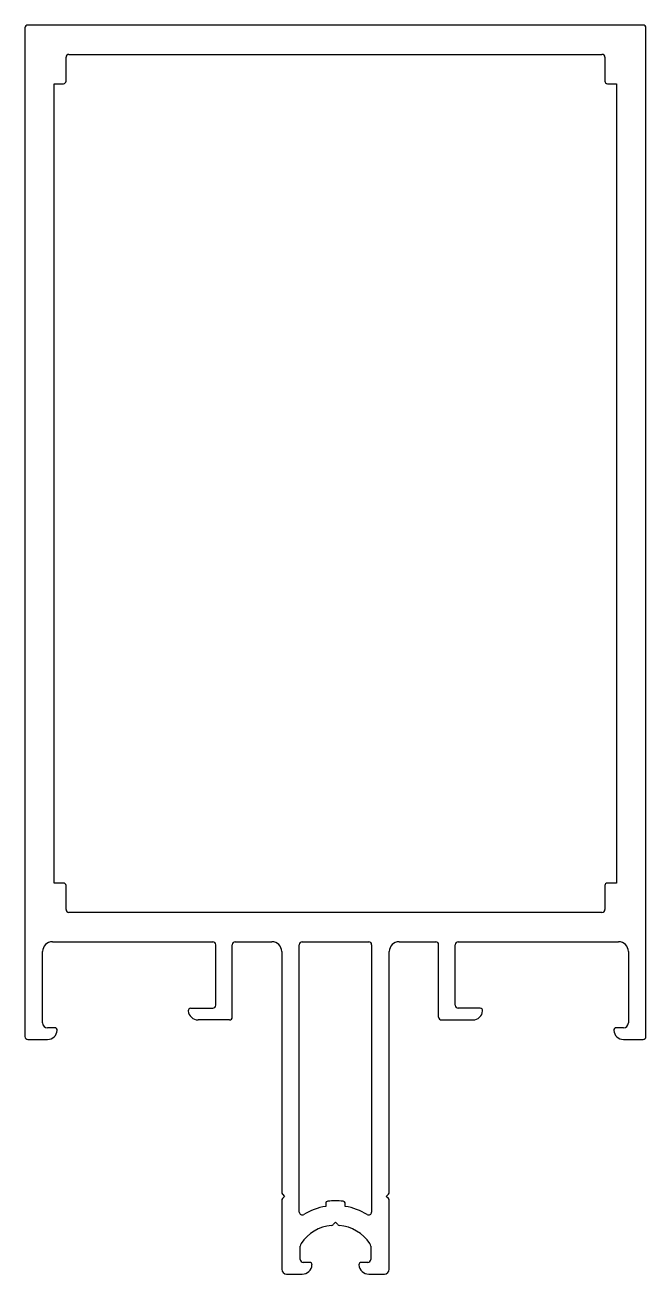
# Model space of a CAD drawing. Extents: x 1728 to 1791, y 2026 to 2154.
import ezdxf

# ---------------------------------------------------------------- set-up
doc = ezdxf.new("R2010")
doc.units = 0
doc.layers.get('0').update_dxf_attribs({"linetype": 'CONTINUOUS'})

msp = doc.modelspace()

# ---------------------------------------------------------------- linework, layer by layer
for p, q in [((1790.85, 2153.61), (1727.95, 2153.61)), ((1727.65, 2153.31), (1727.65, 2050.11)), ((1791.15, 2050.11), (1791.15, 2153.31)), ((1731.85, 2147.86), (1731.85, 2150.31)), ((1732.15, 2150.61), (1786.65, 2150.61)), ((1786.95, 2150.31), (1786.95, 2147.86)), ((1730.65, 2065.81), (1730.65, 2147.61)), ((1730.65, 2147.61), (1731.6, 2147.61)), ((1787.2, 2147.61), (1788.15, 2147.61)), ((1788.15, 2147.61), (1788.15, 2065.81)), ((1731.6, 2065.81), (1730.65, 2065.81)), ((1731.85, 2063.11), (1731.85, 2065.56)), ((1786.95, 2065.56), (1786.95, 2063.11)), ((1788.15, 2065.81), (1787.2, 2065.81)), ((1786.65, 2062.81), (1732.15, 2062.81)), ((1730.45, 2059.81), (1746.85, 2059.81)), ((1747.15, 2053.31), (1747.15, 2059.51)), ((1748.85, 2052.11), (1748.85, 2059.51)), ((1749.15, 2059.81), (1752.9, 2059.81)), ((1755.7, 2032.16), (1755.7, 2059.51)), ((1756, 2059.81), (1762.8, 2059.81)), ((1763.1, 2059.51), (1763.1, 2032.16)), ((1765.9, 2059.81), (1769.65, 2059.81)), ((1769.95, 2052.11), (1769.95, 2059.51)), ((1771.65, 2053.31), (1771.65, 2059.51)), ((1771.95, 2059.81), (1788.35, 2059.81)), ((1729.45, 2051.51), (1729.45, 2058.81)), ((1753.9, 2058.81), (1753.9, 2034.17)), ((1764.9, 2034.17), (1764.9, 2058.81)), ((1789.35, 2058.81), (1789.35, 2051.51)), ((1744.6, 2053.01), (1746.85, 2053.01)), ((1774.2, 2053.01), (1771.95, 2053.01)), ((1748.55, 2051.81), (1745.35, 2051.81)), ((1770.25, 2051.81), (1773.45, 2051.81)), ((1730.7, 2051.01), (1729.95, 2051.01)), ((1788.85, 2051.01), (1788.1, 2051.01)), ((1727.95, 2049.81), (1729.95, 2049.81)), ((1788.85, 2049.81), (1790.85, 2049.81)), ((1753.9, 2033.36), (1753.9, 2026.31)), ((1753.98, 2033.99), (1754.2, 2033.76)), ((1754.2, 2033.76), (1753.98, 2033.54)), ((1764.6, 2033.76), (1764.83, 2033.99)), ((1764.83, 2033.54), (1764.6, 2033.76)), ((1764.9, 2026.31), (1764.9, 2033.36)), ((1758.4, 2033.02), (1758.4, 2032.73)), ((1760.4, 2032.73), (1760.4, 2033.02)), ((1759.16, 2030.87), (1759.4, 2031.11)), ((1759.4, 2031.11), (1759.65, 2030.87)), ((1755.8, 2027.31), (1755.8, 2028.67)), ((1763, 2028.67), (1763, 2027.31)), ((1756.75, 2027.01), (1756.1, 2027.01)), ((1762.7, 2027.01), (1762.05, 2027.01)), ((1754.4, 2025.81), (1756, 2025.81)), ((1762.8, 2025.81), (1764.4, 2025.81))]:
    msp.add_line(p, q)
for centre, radius, start, end in [((1727.95, 2153.31), 0.3, 90, 180), ((1790.85, 2153.31), 0.3, 0, 90), ((1732.15, 2150.31), 0.3, 90, 180), ((1786.65, 2150.31), 0.3, 0, 90), ((1731.6, 2147.86), 0.25, 270, 360), ((1787.2, 2147.86), 0.25, 180, 270), ((1731.6, 2065.56), 0.25, 0, 90), ((1787.2, 2065.56), 0.25, 90, 180), ((1732.15, 2063.11), 0.3, 180, 270), ((1786.65, 2063.11), 0.3, 270, 0), ((1730.45, 2058.81), 1, 90, 180), ((1746.85, 2059.51), 0.3, 0, 90), ((1749.15, 2059.51), 0.3, 90, 180), ((1752.9, 2058.81), 1, 0, 90), ((1756, 2059.51), 0.3, 90, 180), ((1762.8, 2059.51), 0.3, 0, 90), ((1765.9, 2058.81), 1, 90, 180), ((1769.65, 2059.51), 0.3, 0, 90), ((1771.95, 2059.51), 0.3, 90, 180), ((1788.35, 2058.81), 1, 0, 90), ((1744.6, 2052.76), 0.25, 90, 183.8226), ((1745.35, 2052.81), 1, 183.8226, 270), ((1746.85, 2053.31), 0.3, 270, 360), ((1771.95, 2053.31), 0.3, 180, 270), ((1773.45, 2052.81), 1, 270, 356.1774), ((1774.2, 2052.76), 0.25, 356.1774, 90), ((1729.95, 2051.51), 0.5, 180, 270), ((1748.55, 2052.11), 0.3, 270, 360), ((1770.25, 2052.11), 0.3, 180, 270), ((1788.85, 2051.51), 0.5, 270, 360), ((1727.95, 2050.11), 0.3, 180, 270), ((1729.95, 2050.81), 1, 270, 356.1774), ((1730.7, 2050.76), 0.25, 356.1774, 90), ((1788.1, 2050.76), 0.25, 90, 183.8226), ((1788.85, 2050.81), 1, 183.8226, 270), ((1790.85, 2050.11), 0.3, 270, 360), ((1754.15, 2034.17), 0.25, 180, 225), ((1754.15, 2033.36), 0.25, 135, 180), ((1759.4, 2026.57), 6.74, 83.3639, 96.6361), ((1764.65, 2034.17), 0.25, 315, 0), ((1764.65, 2033.36), 0.25, 0, 45), ((1756, 2032.16), 0.3, 180, 301.324), ((1759.4, 2026.57), 6.24, 99.2218, 121.324), ((1758.65, 2033.02), 0.25, 96.6361, 180), ((1760.15, 2033.02), 0.25, 0, 83.3639), ((1759.4, 2026.57), 6.24, 58.676, 80.7782), ((1762.8, 2032.16), 0.3, 238.676, 0), ((1759.4, 2026.57), 4.24, 95.4132, 145.9836), ((1758.98, 2031.04), 0.25, 275.4132, 315), ((1759.83, 2031.04), 0.25, 225, 264.5868), ((1759.4, 2026.57), 4.24, 34.0164, 84.5868), ((1756.3, 2028.67), 0.5, 145.9836, 180), ((1762.5, 2028.67), 0.5, 0, 34.0164), ((1756.1, 2027.31), 0.3, 180, 270), ((1756.75, 2026.76), 0.25, 356.1774, 90), ((1762.05, 2026.76), 0.25, 90, 183.8226), ((1762.7, 2027.31), 0.3, 270, 360), ((1754.4, 2026.31), 0.5, 180, 270), ((1756, 2026.81), 1, 270, 356.1774), ((1762.8, 2026.81), 1, 183.8226, 270), ((1764.4, 2026.31), 0.5, 270, 360)]:
    msp.add_arc(centre, radius, start, end)

doc.saveas('drawing.dxf')
